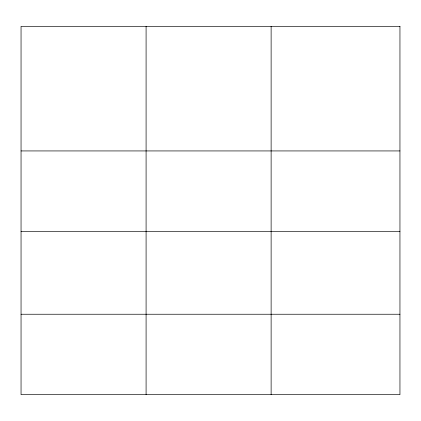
<?xml version="1.0" encoding="UTF-8"?>
<svg xmlns="http://www.w3.org/2000/svg" width="421" height="421" viewBox="0 0 421 421"><rect width="100%" height="100%" fill="white"/><g stroke="black" fill="none" stroke-linecap="round" stroke-linejoin="round"><path stroke-width="0.63" d="M21.05 150.934L399.95 150.934M21.05 231.366L399.95 231.366M21.05 314.24L399.95 314.24M271.124 26.323L271.124 394.677M146.087 26.323L146.087 394.677M399.95 26.323L21.05 26.323L21.05 394.677L399.95 394.677L399.95 26.323"/></g></svg>
